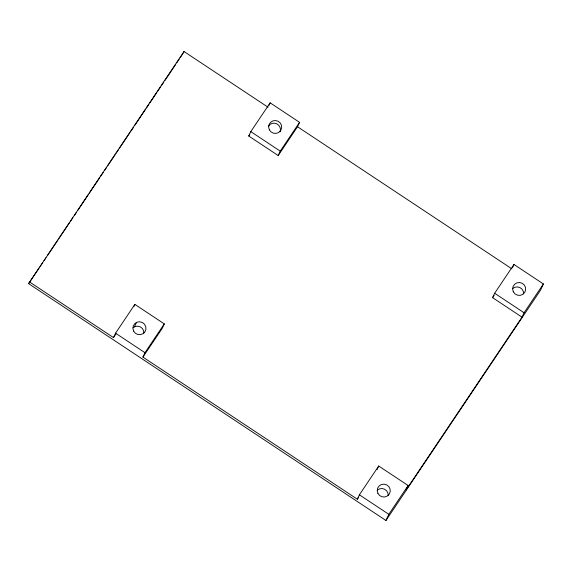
<?xml version="1.0" encoding="UTF-8"?>
<svg xmlns="http://www.w3.org/2000/svg" width="572" height="572" viewBox="0 0 572 572"><rect width="100%" height="100%" fill="white"/><g stroke="black" fill="none" stroke-linecap="round" stroke-linejoin="round"><path stroke-width="0.86" d="M29.415 281.86L113.499 337.594L115.544 333.19L134.87 304.397L164.3 323.902L144.973 352.695L142.928 357.1L357.343 499.22L359.388 494.816L378.707 466.023L408.136 485.528L406.091 489.932L522.029 317.167L492.599 297.662L494.651 293.257L513.971 264.464L543.4 283.969L540.54 290.14L385.95 520.491L28.6 283.626L184.005 51.509L268.089 107.243M183.183 53.275L184.005 51.509M133.848 306.599L134.87 304.397M134.456 326.819L136.501 322.415M248.763 136.036L250.808 131.631L270.134 102.838L299.564 122.344L297.519 126.748L278.192 155.541L248.763 136.036L249.757 134.563M164.3 323.902L162.255 328.307L142.928 357.1M268.768 105.777L270.134 102.838M278.192 155.541L280.237 151.137L299.564 122.344M377.005 469.691L378.707 466.023M385.95 520.491L388.817 514.321L408.136 485.528M512.605 267.403L513.971 264.464M522.029 317.167L524.074 312.762L543.4 283.969M28.6 283.626L39.039 268.068M40.033 266.588L42.521 262.884M44.008 260.66L45.996 257.7M47.49 255.477L57.929 239.925M58.923 238.445L69.362 222.887M70.356 221.407L72.837 217.703M74.331 215.48L76.319 212.519M77.806 210.296L88.245 194.745M89.239 193.264L99.678 177.706M100.672 176.226L103.16 172.522M104.647 170.299L106.642 167.339M107.636 165.859L115.086 154.747M116.08 153.267L118.568 149.564M119.562 148.076L130.001 132.525M130.995 131.045L133.483 127.341M134.971 125.118L145.41 109.567M146.403 108.087L148.892 104.383M149.885 102.896L156.842 92.528M157.836 91.048L160.324 87.344M161.318 85.864L163.799 82.161M164.793 80.681L175.733 64.386M176.727 62.899L179.208 59.195M180.201 57.715L182.69 54.011M113.499 337.594L115.98 333.905M357.343 499.22L358.329 497.747M492.599 297.662L494.086 295.445M297.519 126.748L511.926 268.869M250.808 131.631L280.237 151.137M494.651 293.257L524.074 312.762M115.544 333.19L144.973 352.695M359.388 494.816L388.817 514.321M268.49 126.012A6.557 6.435 24.9 0 1 280.166 131.746M512.762 288.481A6.557 6.435 24.9 0 1 523.637 293.829M377.356 490.104A6.557 6.435 24.9 0 1 388.238 495.452M133.047 327.749A6.557 6.435 24.9 0 1 143.922 333.097M513.313 291.777A6.557 6.435 24.9 0 0 524.624 292.585A6.557 6.435 24.9 0 0 519.533 282.518A6.557 6.435 24.9 0 0 513.313 291.777M377.913 493.407A6.557 6.435 24.9 0 0 389.217 494.208A6.557 6.435 24.9 0 0 384.127 484.141A6.557 6.435 24.9 0 0 377.913 493.407M269.348 129.808A6.557 6.435 24.9 0 0 280.652 130.609A6.557 6.435 24.9 0 0 275.561 120.542A6.557 6.435 24.9 0 0 269.348 129.808M133.598 331.045A6.557 6.435 24.9 0 0 144.909 331.853A6.557 6.435 24.9 0 0 139.818 321.786A6.557 6.435 24.9 0 0 133.598 331.045"/></g></svg>
